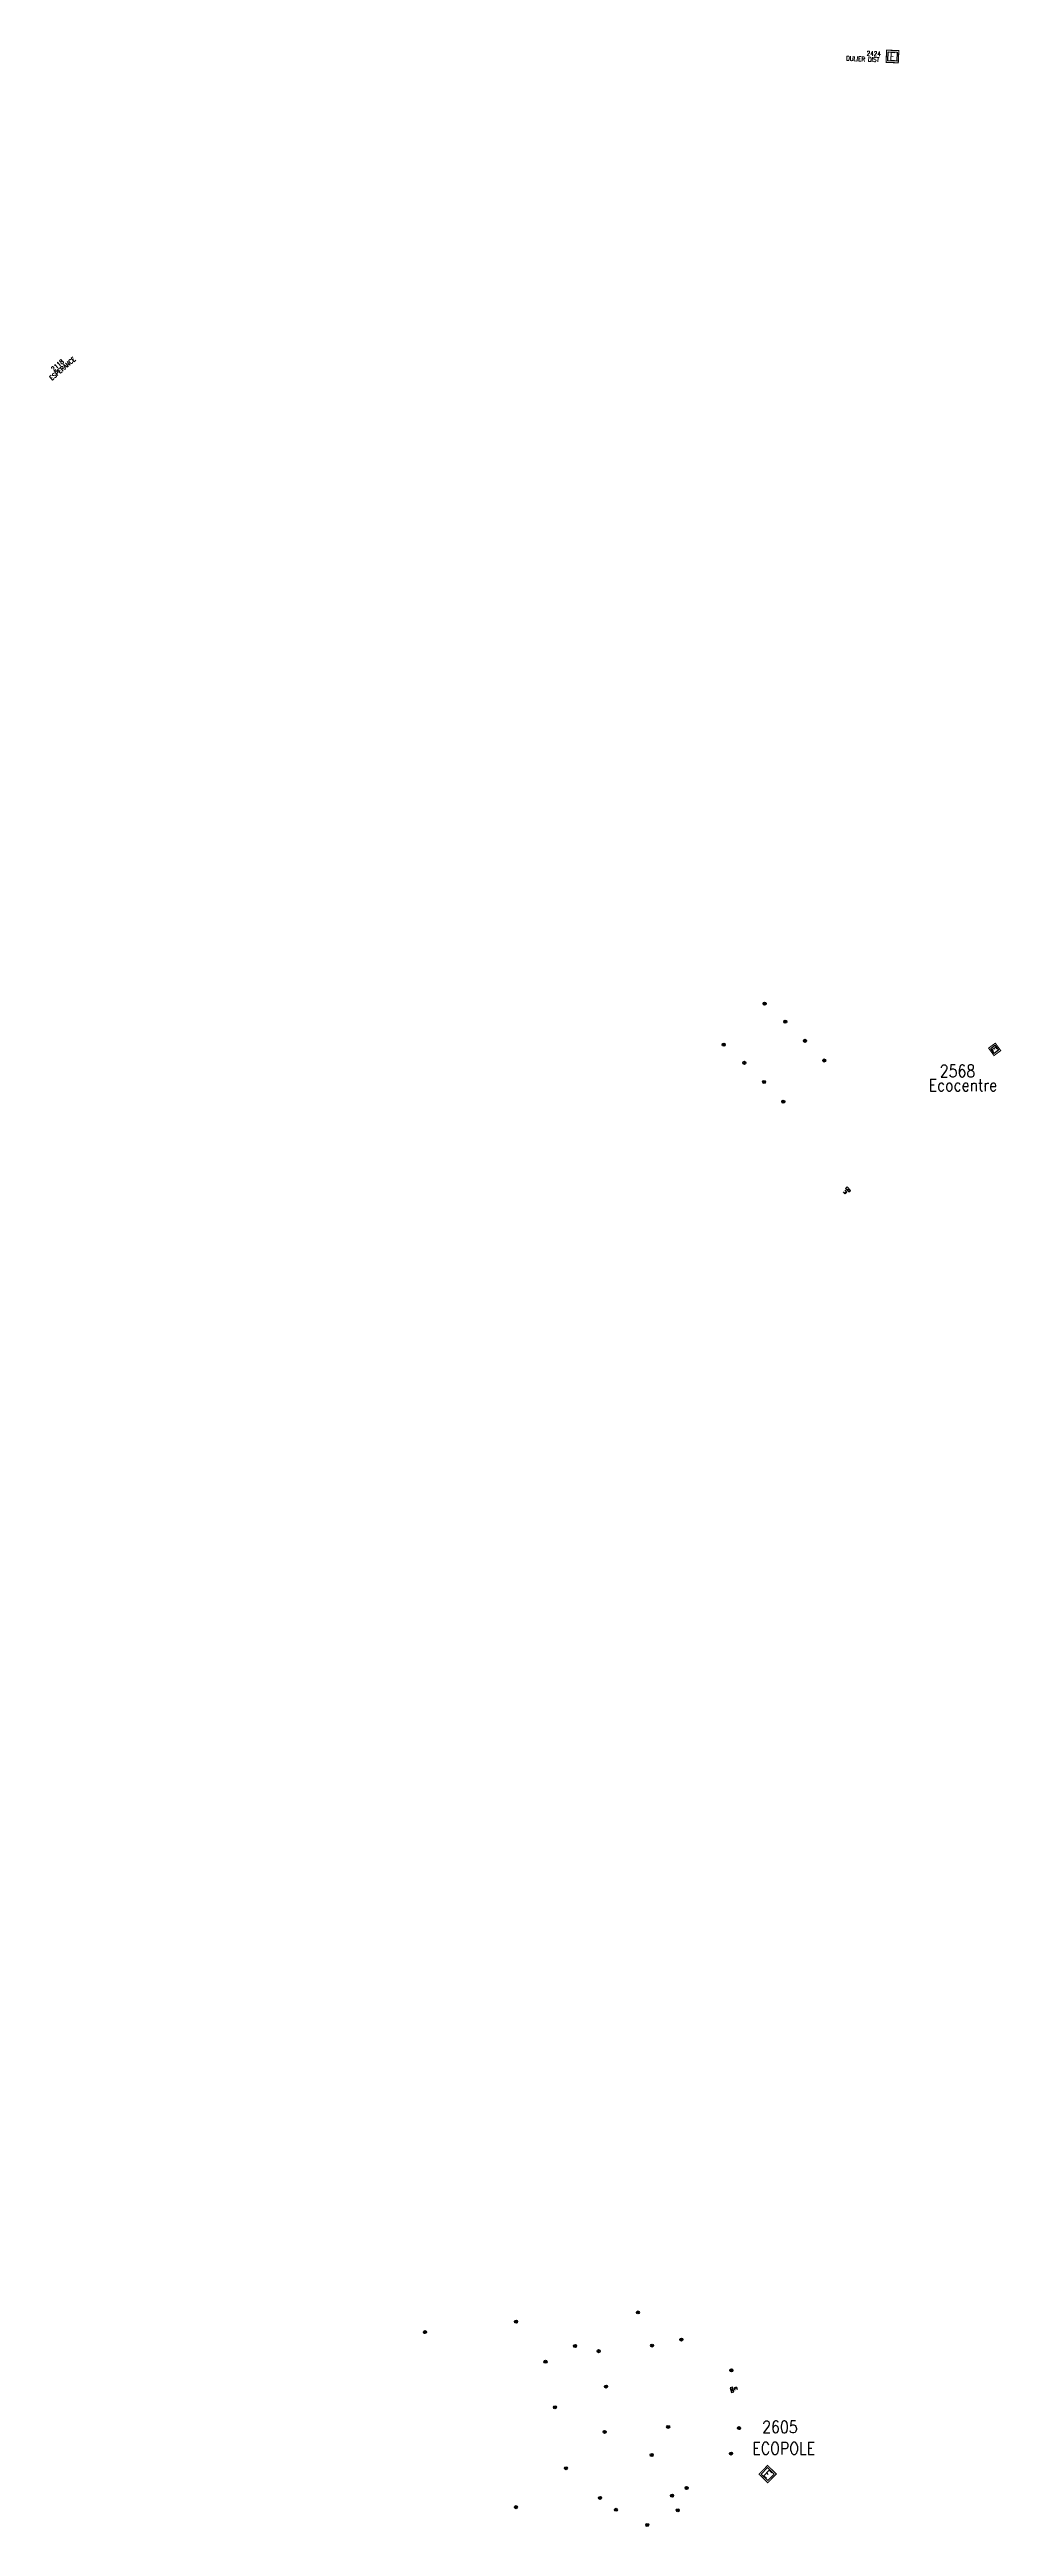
# Model space of a CAD drawing. Header units: millimetres. Extents: x 163678 to 163990, y 125001 to 125812.
import ezdxf
from ezdxf.enums import TextEntityAlignment as Align

# ---------------------------------------------------------------- set-up
doc = ezdxf.new("R2010")
doc.units = ezdxf.units.MM
doc.layers.get('0').update_dxf_attribs({"linetype": 'CONTINUOUS'})
for name, color, linetype in [('M_200', 7, 'CONTINUOUS'), ('W0430', 7, 'CONTINUOUS'), ('W0469', 7, 'CONTINUOUS')]:
    doc.layers.add(name, color=color, linetype=linetype)
doc.styles.add('M_ROMANS', font='ROMANS.shx', dxfattribs={"width": 0.75})
doc.styles.get("Standard").update_dxf_attribs({"font": 'romans.shx', "width": 0.85})

# ---------------------------------------------------------------- blocks, each defined once
blk = doc.blocks.new('M_200_59')
at = {"layer": 'M_200', "color": 0, "linetype": 'Continuous', "const_width": 0.35, "flags": 128}
blk.add_lwpolyline([(4, 4), (4, 0), (0, 0), (0, 4)], close=True, dxfattribs=at)
at = {"layer": 'M_200', "color": 0, "linetype": 'Continuous'}
blk.add_lwpolyline([(0.5, 3.5), (3.5, 3.5), (3.5, 0.5), (0.5, 0.5)], close=True, dxfattribs=at)
at = {"layer": 'M_200', "insert": (2, 2), "char_height": 2.5, "width": 4, "attachment_point": 5}
blk.add_mtext('E', dxfattribs=at)
at = {"layer": 'M_200', "color": 0, "linetype": 'Continuous', "width": 0.85}
for tag, p in [('NUM', (2, 17.06)), ('NOM', (2, 10.65))]:
    blk.add_attdef(tag, text='', height=4, dxfattribs=at).set_placement(p, align=Align.MIDDLE)
at = {"layer": 'M_200', "color": 0, "linetype": 'Continuous', "style": 'M_ROMANS', "width": 0.75, "flags": 3}
for tag, p in [('DEF_COUP', (1.87, -5.49)), ('DEF_TYPE', (1.87, -7.99)), ('DEF_LEG', (1.87, -2.99))]:
    blk.add_attdef(tag, text='', height=1.2, dxfattribs=at).set_placement(p, align=Align.MIDDLE)
blk = doc.blocks.new('T430')
at = {"flags": 128}
for points in [[(0.8, 0.8), (-0.8, 0.8)], [(-0.8, 0.8), (-0.8, 0)], [(0.8, 0.8), (-0.8, 0)], [(-0.8, 0), (0.8, 0)], [(-0.4, 2.1), (0.4, 2.1)], [(-0.4, 2.1), (-0.4, 1.3)], [(-0.4, 1.7), (0, 1.7)], [(-0.4, 1.3), (0.4, 1.3)], [(0.8, 0), (0.8, 0.8)]]:
    blk.add_lwpolyline(points, dxfattribs=at)
blk = doc.blocks.new('T469')
at = {"color": 0, "linetype": 'Continuous', "flags": 128}
for points in [[(-0.35, 0.35), (0.35, -0.35)], [(-0.35, -0.35), (0.35, 0.35)]]:
    blk.add_lwpolyline(points, dxfattribs=at)
at = {"color": 0, "linetype": 'Continuous'}
blk.add_circle((0, 0), 0.5, dxfattribs=at)
blk = doc.blocks.new('*U4')
at = {"layer": 'M_200', "color": 0, "linetype": 'Continuous', "const_width": 0.35, "flags": 128}
blk.add_lwpolyline([(3.01, 2.73), (3.01, 0), (0, 0), (0, 2.73)], close=True, dxfattribs=at)
at = {"layer": 'M_200', "color": 0, "linetype": 'Continuous'}
blk.add_lwpolyline([(0.5, 2.23), (2.51, 2.23), (2.51, 0.5), (0.5, 0.5)], close=True, dxfattribs=at)
at = {"layer": 'M_200', "insert": (1.41, 1.38), "char_height": 1.42, "width": 1.7111, "attachment_point": 5}
blk.add_mtext('E', dxfattribs=at)
at = {"layer": 'M_200', "color": 0, "linetype": 'Continuous', "width": 0.85}
for tag, p in [('NUM', (2, 17.06)), ('NOM', (2, 10.65))]:
    blk.add_attdef(tag, text='', height=4, dxfattribs=at).set_placement(p, align=Align.MIDDLE)
at = {"layer": 'M_200', "color": 0, "linetype": 'Continuous', "style": 'M_ROMANS', "width": 0.75, "flags": 3}
for tag, p in [('DEF_COUP', (1.87, -5.49)), ('DEF_TYPE', (1.87, -7.99)), ('DEF_LEG', (1.87, -2.99))]:
    blk.add_attdef(tag, text='', height=1.2, dxfattribs=at).set_placement(p, align=Align.MIDDLE)

msp = doc.modelspace()

# ---------------------------------------------------------------- block references
at = {"layer": 'M_200'}
ref = msp.add_blockref('M_200_59', (163951.75, 125807.6), dxfattribs=dict(at, rotation=357.432181272913))
ref.add_attrib('NUM', '2424', dxfattribs={"color": 0, "linetype": 'Continuous', "height": 1.5, "rotation": 357.43218, "width": 0.85}).set_placement((163947.7, 125810.46), align=Align.MIDDLE)
ref.add_attrib('NOM', 'DULIER DIST', dxfattribs={"color": 0, "linetype": 'Continuous', "height": 1.5, "rotation": 357.43218, "width": 0.85}).set_placement((163944.12, 125808.68), align=Align.MIDDLE)
ref = msp.add_blockref('*U4', (163985.32, 125484.86), dxfattribs=dict(at, rotation=306.2054325975358))
ref.add_attrib('NUM', '2568', dxfattribs={"color": 0, "linetype": 'Continuous', "height": 4, "width": 0.85}).set_placement((163975.15, 125477.37), align=Align.MIDDLE)
ref.add_attrib('NOM', 'Ecocentre', dxfattribs={"color": 0, "linetype": 'Continuous', "height": 4, "width": 0.85}).set_placement((163976.92, 125472.75), align=Align.MIDDLE)
ref = msp.add_blockref('M_200_59', (163910.15, 125017.99), dxfattribs=dict(at, rotation=315.6340729609886))
ref.add_attrib('NUM', '2605', dxfattribs={"color": 0, "linetype": 'Continuous', "height": 4, "width": 0.85}).set_placement((163917, 125033.47), align=Align.MIDDLE)
ref.add_attrib('NOM', 'ECOPOLE', dxfattribs={"color": 0, "linetype": 'Continuous', "height": 4, "width": 0.85}).set_placement((163918.23, 125026.42), align=Align.MIDDLE)
at = {"layer": 'W0430'}
for p, rotation in [((163939.59, 125438.89), 132.0575125748252), ((163900.9, 125045.49), 287.0084214800798)]:
    msp.add_blockref('T430', p, dxfattribs=dict(at, rotation=rotation))
at = {"layer": 'W0469', "color": 253}
for p in [(163911.98, 125499.43), (163918.75, 125493.52), (163898.57, 125485.97), (163925.21, 125487.25), (163931.49, 125480.8), (163905.35, 125480.05), (163911.81, 125473.79), (163918.08, 125467.34), (163830.54, 125067.92), (163870.46, 125070.94), (163800.73, 125064.5), (163849.87, 125059.96), (163875.11, 125060.09), (163884.71, 125062.06), (163840.2, 125054.81), (163857.59, 125058.26), (163901.08, 125051.97), (163860.03, 125046.68), (163843.27, 125039.89), (163859.58, 125031.84), (163880.38, 125033.47), (163903.59, 125033.07), (163846.89, 125019.93), (163875, 125024.27), (163900.98, 125024.74), (163858.06, 125010.22), (163881.64, 125010.96), (163886.43, 125013.48), (163830.51, 125007.18), (163863.25, 125006.33), (163883.52, 125006.16), (163873.51, 125001.37)]:
    msp.add_blockref('T469', p, dxfattribs=at)

# ---------------------------------------------------------------- texts
at = {"layer": 'M_200', "color": 252, "linetype": 'Continuous', "width": 0.85}
for s, p in [('ESPERANCE', (163678.56, 125703.42)), ('2118', (163679.1, 125706.37))]:
    msp.add_text(s, height=1.5, rotation=40.3025, dxfattribs=at).set_placement(p)

doc.saveas('drawing.dxf')
